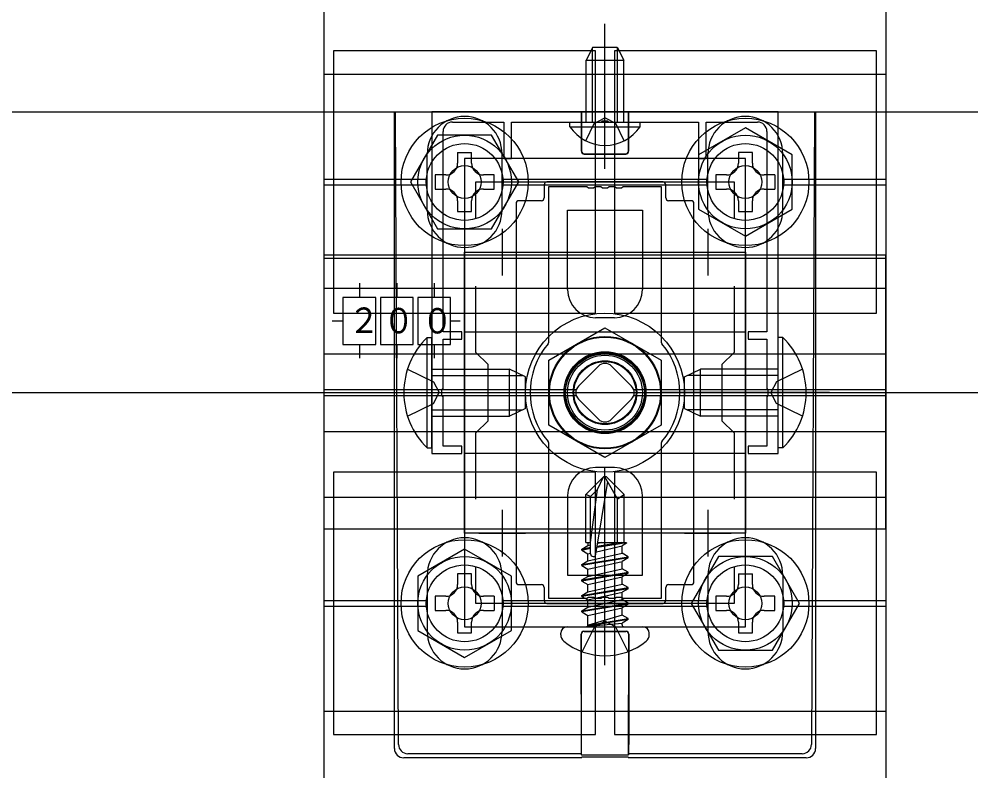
# Model space of a CAD drawing. Units: millimetres, scale not verified. Extents: x -875 to 875, y -1300 to 1292.
# Drawn here: x 339.4 to 441.1, y 782.4 to 862.7 of the extents above; entities that cross this region are included whole.
import ezdxf
from ezdxf.enums import TextEntityAlignment as Align

# ---------------------------------------------------------------- set-up
doc = ezdxf.new("R2010")
doc.units = ezdxf.units.MM
doc.header["$LTSCALE"] = 8
for name, color, linetype in [('0-2_YKK_11', 7, 'Continuous'), ('0-3_YKK_12', 2, 'Continuous'), ('0-4_YKK_13', 4, 'Continuous'), ('0-7_YSS_K', 3, 'Continuous')]:
    doc.layers.add(name, color=color, linetype=linetype)
doc.styles.add('ＭＳ ゴシック', font='')
doc.styles.get('ＭＳ ゴシック').set_extended_font_data('MS Gothic')

msp = doc.modelspace()

# ---------------------------------------------------------------- linework, layer by layer
at = {"layer": '0-2_YKK_11'}
for p, q in [((391, 840.253), (391, 835.253)), ((413, 840.253), (413, 835.253)), ((388.5, 837.753), (393.5, 837.753)), ((410.5, 837.753), (415.5, 837.753)), ((391, 810.253), (391, 805.253)), ((413, 810.253), (413, 805.253)), ((388.5, 807.753), (393.5, 807.753)), ((410.5, 807.753), (415.5, 807.753))]:
    msp.add_line(p, q, dxfattribs=at)
for points in [[(420.5, 852.753), (383.5, 852.753), (383.5, 816.253), (386.7, 816.253), (386.7, 817.053), (384.7, 817.053), (384.7, 822.295), (384.58, 822.478), (384.58, 823.028), (384.7, 823.212), (384.7, 828.453), (386.7, 828.453), (386.7, 829.253), (384.7, 829.253), (384.7, 850.653)], [(419.3, 850.653), (419.3, 829.253), (417.3, 829.253), (417.3, 828.453), (419.3, 828.453), (419.3, 823.212), (419.42, 823.028), (419.42, 822.478), (419.3, 822.295), (419.3, 817.053), (417.3, 817.053), (417.3, 816.253), (420.5, 816.253), (420.5, 852.753)], [(385.7, 851.653), (391.2, 851.653), (391.2, 847.753), (392, 847.753), (392, 851.653), (401.542, 851.653), (401.725, 851.773), (402.275, 851.773), (402.458, 851.653), (412, 851.653), (412, 847.753), (412.8, 847.753), (412.8, 851.653), (418.3, 851.653)], [(388.2, 841.387), (388.2, 845.253), (415.8, 845.253), (415.8, 841.387)], [(388.2, 811.387), (388.2, 818.453), (389.5, 819.753), (389.5, 825.753), (388.2, 827.053), (388.2, 834.12)], [(415.8, 834.12), (415.8, 827.053), (414.5, 825.753), (414.5, 819.753), (415.8, 818.453), (415.8, 811.387)], [(415.8, 804.12), (415.8, 800.253), (388.2, 800.253), (388.2, 804.12)]]:
    msp.add_lwpolyline(points, dxfattribs=at)
msp.add_lwpolyline([(387, 847.753), (387, 797.753), (417, 797.753), (417, 847.753)], close=True, dxfattribs=at)
for centre, start, end in [((385.7, 850.653), 90.00001, 179.99999), ((418.3, 850.653), 0.00001, 89.99999)]:
    msp.add_arc(centre, 1, start, end, dxfattribs=at)
at = {"layer": '0-3_YKK_12'}
msp.add_line((-253, 852.753), (747, 852.753), dxfattribs=at)
msp.add_circle((402, 822.753), 6, dxfattribs=at)
at = {"layer": '0-4_YKK_13'}
for p, q in [((402, 846.653), (402, 862.153)), ((400.7, 859.653), (400, 858.253)), ((400.7, 859.653), (403.3, 859.653)), ((403.3, 859.653), (404, 858.253)), ((400.654, 851.653), (400.654, 859.562)), ((403.346, 851.653), (403.346, 859.562)), ((404, 851.653), (404, 858.253)), ((372, 856.753), (432, 856.753)), ((379.5, 784.752), (379.5, 852.753)), ((379.934, 785.19), (379.625, 852.753)), ((399.474, 852.753), (399.474, 848.536)), ((399.492, 848.554), (399.496, 852.753)), ((404.508, 848.554), (404.504, 852.753)), ((404.526, 852.753), (404.526, 848.536)), ((424.375, 852.753), (424.066, 785.19)), ((424.5, 852.753), (424.5, 784.752)), ((398.25, 851.145), (398.25, 851.653)), ((398.25, 851.653), (405.75, 851.653)), ((383, 842.253), (383, 848.253)), ((386.25, 848.403), (386.25, 847.253)), ((386.25, 848.403), (387.75, 848.403)), ((387.75, 847.253), (387.75, 848.403)), ((391, 842.253), (391, 848.253)), ((399.774, 848.236), (404.226, 848.236)), ((399.791, 848.253), (404.209, 848.253)), ((413, 842.253), (413, 848.253)), ((417.75, 848.403), (416.25, 848.403)), ((416.25, 848.403), (416.25, 847.253)), ((417.75, 847.253), (417.75, 848.403)), ((421, 842.253), (421, 848.253)), ((372, 845.553), (383, 845.553)), ((383.85, 846.003), (383.85, 844.503)), ((385, 846.003), (383.85, 846.003)), ((390.15, 846.003), (389, 846.003)), ((390.15, 844.503), (390.15, 846.003)), ((391, 845.553), (413, 845.553)), ((415, 846.003), (413.85, 846.003)), ((420.15, 846.003), (419, 846.003)), ((420.15, 846.003), (420.15, 844.503)), ((421, 845.553), (432, 845.553)), ((372, 844.953), (383, 844.953)), ((383.85, 844.503), (385, 844.503)), ((389, 844.503), (390.15, 844.503)), ((391, 844.953), (413, 844.953)), ((395.5, 844.953), (395.5, 843.553)), ((408.2, 845.253), (395.8, 845.253)), ((408.5, 843.553), (408.5, 844.953)), ((419, 844.503), (420.15, 844.503)), ((421, 844.953), (432, 844.953)), ((386.25, 843.253), (386.25, 842.103)), ((392.5, 842.953), (392.5, 802.553)), ((395.2, 843.253), (392.8, 843.253)), ((411.2, 843.253), (408.8, 843.253)), ((411.5, 802.553), (411.5, 842.953)), ((416.25, 843.253), (416.25, 842.103)), ((417.75, 842.103), (417.75, 843.253)), ((416.25, 842.103), (417.75, 842.103)), ((432, 837.113), (432, 837.461)), ((432, 808.223), (432, 837.113)), ((375.75, 834.463), (375.75, 832.903)), ((379.75, 834.463), (379.75, 832.903)), ((383.75, 834.463), (383.75, 832.903)), ((372, 833.903), (432, 833.903)), ((374, 830.403), (372.829, 830.403)), ((386.535, 830.403), (385.5, 830.403)), ((403, 830.753), (401, 830.753)), ((383.5, 816.853), (383.5, 828.653)), ((420.5, 816.853), (420.5, 828.653)), ((375.75, 827.903), (375.75, 826.429)), ((379.75, 827.903), (379.75, 826.429)), ((383.75, 827.903), (383.75, 826.429)), ((372, 826.903), (432, 826.903)), ((383.5, 825.253), (391.8, 825.253)), ((393.5, 824.453), (391.8, 825.253)), ((399.172, 823.461), (401.293, 825.582)), ((402.707, 825.582), (404.828, 823.461)), ((410.5, 824.453), (412.2, 825.253)), ((420.5, 825.253), (412.2, 825.253)), ((383.5, 824.599), (393.19, 824.599)), ((393.5, 821.053), (393.5, 824.453)), ((410.5, 821.053), (410.5, 824.453)), ((420.5, 824.599), (410.81, 824.599)), ((398.925, 823.053), (372, 823.053)), ((432, 823.053), (405.075, 823.053)), ((372, 822.453), (398.925, 822.453)), ((378, 822.753), (396, 822.753)), ((401.293, 819.925), (399.172, 822.046)), ((404.828, 822.046), (402.707, 819.925)), ((405.075, 822.453), (432, 822.453)), ((426, 822.753), (408, 822.753)), ((393.5, 821.053), (391.8, 820.253)), ((410.5, 821.053), (412.2, 820.253)), ((383.5, 820.908), (393.19, 820.908)), ((420.5, 820.908), (410.81, 820.908)), ((372, 818.603), (432, 818.603)), ((382.991, 816.853), (383.5, 816.853)), ((421.009, 816.853), (420.5, 816.853)), ((403, 814.753), (401, 814.753)), ((402, 793.653), (402, 814.755)), ((401.825, 813.753), (399.95, 811.878)), ((401.035, 805.501), (402.289, 813.252)), ((401.207, 812.428), (401.825, 813.753)), ((402.175, 813.753), (401.825, 813.753)), ((403.35, 811.415), (402, 813.753)), ((402.175, 813.753), (404.05, 811.878)), ((399.95, 806.753), (399.95, 811.878)), ((400.45, 811.671), (399.95, 811.878)), ((400.45, 806.753), (401.207, 812.428)), ((404.05, 806.753), (404.05, 811.878)), ((372, 811.603), (432, 811.603)), ((372, 808.223), (432, 808.223)), ((399.95, 806.753), (400.45, 806.753)), ((400.176, 806.753), (400.176, 806.424)), ((403.749, 806.753), (401.168, 806.323)), ((401.636, 806.753), (401.223, 806.66)), ((401.238, 806.753), (404.05, 806.753)), ((404.311, 806.729), (404.05, 806.753)), ((399.528, 806.05), (400.176, 806.424)), ((399.528, 806.05), (400.45, 806.258)), ((399.528, 805.932), (400.45, 806.14)), ((399.528, 805.932), (399.528, 806.05)), ((399.528, 805.932), (400.176, 805.558)), ((400.176, 806.424), (400.45, 806.486)), ((401.077, 805.762), (403.824, 806.382)), ((404.311, 806.729), (401.149, 806.202)), ((404.311, 806.663), (403.824, 806.382)), ((403.824, 805.6), (403.824, 806.382)), ((404.311, 806.729), (404.311, 806.729)), ((404.311, 806.729), (404.311, 806.663)), ((399.528, 804.402), (404.472, 805.226)), ((404.472, 805.108), (399.528, 804.284)), ((399.528, 804.402), (400.176, 804.776)), ((400.176, 805.558), (400.45, 805.62)), ((400.176, 804.776), (403.824, 805.6)), ((400.176, 804.776), (400.176, 805.558)), ((400.176, 803.911), (403.824, 804.735)), ((404.472, 805.226), (403.824, 805.6)), ((404.472, 805.108), (403.824, 804.735)), ((403.824, 803.952), (403.824, 804.735)), ((404.472, 805.108), (404.472, 805.226)), ((399.528, 804.284), (399.528, 804.402)), ((399.528, 804.284), (400.176, 803.911)), ((400.176, 803.128), (403.824, 803.952)), ((400.176, 803.128), (400.176, 803.911)), ((404.472, 803.578), (403.824, 803.952)), ((383, 803.253), (383, 797.253)), ((387.75, 803.403), (386.25, 803.403)), ((386.25, 803.403), (386.25, 802.253)), ((387.75, 802.253), (387.75, 803.403)), ((391, 803.253), (391, 797.253)), ((399.528, 802.754), (404.472, 803.578)), ((404.472, 803.46), (399.528, 802.637)), ((399.528, 802.754), (400.176, 803.128)), ((399.528, 802.637), (399.528, 802.754)), ((400.176, 802.263), (403.824, 803.087)), ((404.472, 803.46), (403.824, 803.087)), ((403.824, 802.304), (403.824, 803.087)), ((404.472, 803.46), (404.472, 803.578)), ((413, 803.253), (413, 797.253)), ((416.25, 803.403), (416.25, 802.253)), ((416.25, 803.403), (417.75, 803.403)), ((417.75, 802.253), (417.75, 803.403)), ((421, 803.253), (421, 797.253)), ((392.8, 802.253), (395.2, 802.253)), ((395.5, 801.953), (395.5, 800.553)), ((399.528, 802.637), (400.176, 802.263)), ((399.528, 801.106), (404.472, 801.93)), ((404.472, 801.813), (399.528, 800.989)), ((400.176, 801.48), (403.824, 802.304)), ((400.176, 801.48), (400.176, 802.263)), ((404.472, 801.93), (403.824, 802.304)), ((404.472, 801.813), (403.824, 801.439)), ((404.472, 801.813), (404.472, 801.93)), ((408.5, 800.553), (408.5, 801.953)), ((408.8, 802.253), (411.2, 802.253)), ((385, 801.003), (383.85, 801.003)), ((390.15, 801.003), (389, 801.003)), ((390.15, 801.003), (390.15, 799.503)), ((399.528, 801.106), (400.176, 801.48)), ((399.528, 800.989), (399.528, 801.106)), ((399.528, 800.989), (400.176, 800.615)), ((400.176, 800.615), (403.824, 801.439)), ((400.176, 799.832), (403.824, 800.656)), ((403.824, 800.656), (403.824, 801.439)), ((413.85, 801.003), (413.85, 799.503)), ((415, 801.003), (413.85, 801.003)), ((420.15, 801.003), (419, 801.003)), ((420.15, 799.503), (420.15, 801.003)), ((372, 800.553), (383, 800.553)), ((372, 799.953), (383, 799.953)), ((391, 800.553), (413, 800.553)), ((391, 799.953), (413, 799.953)), ((395.8, 800.253), (408.2, 800.253)), ((404.472, 800.165), (399.528, 799.341)), ((399.528, 799.458), (400.176, 799.832)), ((400.176, 799.832), (400.176, 800.615)), ((400.176, 798.967), (403.824, 799.791)), ((404.472, 800.165), (403.824, 799.791)), ((403.824, 799.008), (403.824, 799.791)), ((404.472, 800.165), (404.472, 800.282)), ((421, 800.553), (432, 800.553)), ((421, 799.953), (432, 799.953)), ((389, 799.503), (390.15, 799.503)), ((399.528, 799.341), (399.528, 799.458)), ((399.528, 799.341), (400.176, 798.967)), ((400.176, 797.953), (400.176, 798.967)), ((403.824, 799.008), (400.234, 797.928)), ((400.234, 797.928), (404.472, 798.635)), ((404.472, 798.517), (404.472, 798.635)), ((413.85, 799.503), (415, 799.503)), ((419, 799.503), (420.15, 799.503)), ((386.25, 798.253), (386.25, 797.103)), ((387.75, 797.103), (387.75, 798.253)), ((397.965, 797.753), (406.035, 797.753)), ((400.875, 797.753), (399.55, 795.096)), ((404.472, 798.517), (400.234, 797.811)), ((400.234, 797.811), (403.824, 798.143)), ((400.234, 797.811), (400.234, 797.928)), ((400.875, 797.753), (402, 798.352)), ((403.125, 797.753), (402, 798.352)), ((403.125, 797.753), (404.45, 795.096)), ((404.472, 798.517), (403.824, 798.143)), ((403.824, 797.953), (403.824, 798.143)), ((416.25, 798.253), (416.25, 797.103)), ((386.25, 797.103), (387.75, 797.103)), ((397.265, 796.892), (397.265, 797.053)), ((399.448, 796.971), (399.448, 785.194)), ((399.499, 784.091), (399.466, 796.953)), ((399.748, 797.271), (404.252, 797.271)), ((399.765, 797.253), (404.235, 797.253)), ((404.552, 796.971), (404.552, 785.194)), ((406.735, 796.892), (406.735, 797.053)), ((372, 788.753), (432, 788.753)), ((399.5, 783.753), (380.494, 783.753)), ((399.464, 784.196), (380.933, 784.196)), ((399.464, 784.196), (399.499, 784.091)), ((399.499, 784.091), (404.501, 784.091)), ((399.5, 783.753), (399.535, 783.859)), ((399.535, 783.859), (404.465, 783.859)), ((404.465, 783.859), (404.5, 783.753)), ((423.506, 783.753), (404.5, 783.753)), ((423.067, 784.196), (404.536, 784.196))]:
    msp.add_line(p, q, dxfattribs=at)
for points in [[(432, 921.453), (432, 724.053), (372, 724.053), (372, 921.453)], [(373, 831.253), (401, 831.253), (401, 859.253), (373, 859.253)], [(403, 831.253), (431, 831.253), (431, 859.253), (403, 859.253)], [(422, 848.14), (417, 851.027), (412, 848.14), (412, 842.367), (417, 839.48), (422, 842.367)], [(384.113, 850.253), (381.226, 845.253), (384.113, 840.253), (389.887, 840.253), (392.774, 845.253), (389.887, 850.253)], [(417, 837.753), (417, 807.753), (387, 807.753), (387, 837.753)], [(374, 827.903), (377.5, 827.903), (377.5, 832.903), (374, 832.903)], [(378, 827.903), (381.5, 827.903), (381.5, 832.903), (378, 832.903)], [(382, 827.903), (385.5, 827.903), (385.5, 832.903), (382, 832.903)], [(387, 816.253), (387, 829.253), (417, 829.253), (417, 816.253)], [(396, 826.218), (402, 829.682), (408, 826.218), (408, 819.289), (402, 815.825), (396, 819.289)], [(373, 786.253), (401, 786.253), (401, 814.253), (373, 814.253)], [(403, 786.253), (431, 786.253), (431, 814.253), (403, 814.253)], [(392, 803.14), (387, 806.027), (382, 803.14), (382, 797.367), (387, 794.48), (392, 797.367)], [(414.113, 805.253), (411.226, 800.253), (414.113, 795.253), (419.887, 795.253), (422.774, 800.253), (419.887, 805.253)]]:
    msp.add_lwpolyline(points, close=True, dxfattribs=at)
for points in [[(400, 851.653), (400, 858.253), (404, 858.253)], [(398.25, 851.145), (405.75, 851.145), (405.75, 851.653)], [(399.95, 849.644), (400.855, 851.5), (402, 852.109)], [(404.05, 849.644), (403.145, 851.5), (402, 852.109)], [(413.85, 846.003), (413.85, 844.503), (415, 844.503)], [(395.928, 827.962), (396, 828.157), (396, 844.753), (400.042, 844.753), (400.225, 844.633), (400.775, 844.633), (400.958, 844.753), (401.542, 844.753), (401.725, 844.633), (402.275, 844.633), (402.458, 844.753), (403.042, 844.753), (403.225, 844.633), (403.775, 844.633), (403.958, 844.753), (408, 844.753)], [(408, 844.753), (408, 828.157), (408.072, 827.962)], [(386.25, 842.103), (387.75, 842.103), (387.75, 843.253)], [(398, 833.753), (398, 842.253), (406, 842.253), (406, 833.753)], [(372, 837.113), (372, 837.461), (432, 837.461)], [(372, 808.223), (372, 837.113), (432, 837.113)], [(382.991, 816.853), (382.991, 828.653), (383.5, 828.653)], [(421.009, 816.853), (421.009, 828.653), (420.5, 828.653)], [(380.889, 825.253), (383.667, 823.898), (384.276, 822.753)], [(383.5, 820.253), (391.8, 820.253), (391.8, 825.253)], [(420.5, 820.253), (412.2, 820.253), (412.2, 825.253)], [(423.111, 825.253), (420.333, 823.898), (419.724, 822.753)], [(380.889, 820.253), (383.667, 821.608), (384.276, 822.753)], [(423.111, 820.253), (420.333, 821.608), (419.724, 822.753)], [(408.072, 817.545), (408, 817.35), (408, 800.753), (403.958, 800.753), (403.775, 800.873), (403.225, 800.873), (403.042, 800.753), (402.458, 800.753), (402.275, 800.873), (401.725, 800.873), (401.542, 800.753), (400.958, 800.753), (400.775, 800.873), (400.225, 800.873), (400.042, 800.753), (396, 800.753), (396, 817.35), (395.928, 817.545)], [(400.45, 805.548), (400.45, 811.671), (401.207, 812.428)], [(403.35, 806.753), (403.35, 811.415), (404.05, 811.878)], [(398, 811.753), (398, 803.253), (406, 803.253), (406, 811.753)], [(383.85, 801.003), (383.85, 799.503), (385, 799.503)], [(399.528, 799.458), (404.472, 800.282), (403.824, 800.656)], [(404.472, 798.517), (404.472, 798.635), (403.824, 799.008)], [(416.25, 797.103), (417.75, 797.103), (417.75, 798.253)], [(404.536, 784.196), (404.501, 784.091), (404.534, 796.953)]]:
    msp.add_lwpolyline(points, dxfattribs=at)
for centre, radius in [((387, 845.253), 6.8), ((417, 845.253), 6.8), ((387, 845.253), 5), ((417, 845.253), 5), ((387, 845.253), 4.1), ((417, 845.253), 4.1), ((387, 845.253), 1.75), ((417, 845.253), 1.75), ((402, 822.753), 8.5), ((402, 822.753), 8.5), ((402, 822.753), 5.928), ((402, 822.753), 4.375), ((402, 822.753), 4.25), ((402, 822.753), 4.25), ((402, 822.657), 4.245), ((402, 822.753), 4), ((402, 822.753), 4), ((402, 822.753), 4), ((402, 822.753), 3.4), ((402, 822.753), 3.324), ((402, 822.753), 3.32), ((387, 800.253), 6.8), ((417, 800.253), 6.8), ((387, 800.253), 5), ((417, 800.253), 5), ((387, 800.253), 4.1), ((417, 800.253), 4.1), ((387, 800.253), 1.75), ((417, 800.253), 1.75)]:
    msp.add_circle(centre, radius, dxfattribs=at)
for centre, radius, start, end in [((387, 848.253), 4, 0, 180), ((417, 848.253), 4, 0, 180), ((402, 853.68), 4.527, 214.06671, 325.93329), ((385, 847.253), 1.25, 270, 0), ((389, 847.253), 1.25, 180, 270), ((415, 847.253), 1.25, 270, 0), ((419, 847.253), 1.25, 180, 270), ((385, 843.253), 1.25, 0, 90), ((389, 843.253), 1.25, 90, 180), ((415, 843.253), 1.25, 0, 90), ((419, 843.253), 1.25, 90, 180), ((387, 842.253), 4, 180, 0), ((417, 842.253), 4, 180, 0), ((401, 833.753), 3, 180.00001, 269.99999), ((403, 833.753), 3, 270.00001, 359.99999), ((388.732, 822.753), 8.232, 134.2189, 225.7811), ((415.268, 822.753), 8.232, 314.2189, 45.7811), ((402, 822.753), 8, 139.3793, 220.6207), ((402, 822.753), 8, 319.3793, 40.6207), ((402, 822.753), 4.25, 359.99999, 180.00001), ((402, 824.875), 1, 45, 135), ((399.879, 822.753), 1, 135, 225), ((404.121, 822.753), 1, 315, 45), ((401.999, 822.855), 4.25, 183.27666, 357.50585), ((402, 820.632), 1, 225, 315), ((401, 811.753), 3, 90.00001, 179.99999), ((403, 811.753), 3, 0.00001, 89.99999), ((387, 803.253), 4, 0, 180), ((417, 803.253), 4, 0, 180), ((400.744, 805.548), 0.294, 180, 270), ((400.744, 805.548), 0.294, 270, 350.8071), ((385, 802.253), 1.25, 270, 0), ((389, 802.253), 1.25, 180, 270), ((415, 802.253), 1.25, 270, 0), ((419, 802.253), 1.25, 180, 270), ((385, 798.253), 1.25, 0, 90), ((389, 798.253), 1.25, 90, 180), ((415, 798.253), 1.25, 0, 90), ((419, 798.253), 1.25, 90, 180), ((397.965, 797.053), 0.7, 90, 180), ((399.976, 797.953), 0.2, 270, 360), ((404.024, 797.953), 0.2, 180, 270), ((406.035, 797.053), 0.7, 0, 90), ((387, 797.253), 4, 180, 0), ((398.127, 796.892), 0.862, 180, 230.87645), ((405.873, 796.892), 0.862, 309.12355, 0), ((417, 797.253), 4, 180, 0), ((402, 801.653), 7, 230.87645, 270), ((402, 801.653), 7, 270, 309.12355), ((380.936, 785.198), 1.002, 180.44387, 269.81844), ((423.064, 785.198), 1.002, 270.18156, 359.55613)]:
    msp.add_arc(centre, radius, start, end, dxfattribs=at)
for centre, major_axis, ratio, start_param, end_param in [((399.774, 848.536), (-0.212, -0.212), 0.999695, 5.4979394, 7.0684312), ((399.792, 848.554), (0.133, 0.27), 0.998319, 2.0276261, 3.5981179), ((404.208, 848.554), (-0.133, 0.27), 0.998319, 2.6850674, 4.2555592), ((404.226, 848.536), (0.212, -0.212), 0.999695, 5.4979394, 7.0684312), ((395.8, 844.953), (-0.212, 0.212), 0.999695, 5.4979394, 7.0684312), ((408.2, 844.953), (0.212, 0.212), 0.999695, 5.4979394, 7.0684312), ((395.2, 843.553), (0.212, -0.212), 0.999695, 5.4979394, 7.0684312), ((408.8, 843.553), (-0.212, -0.212), 0.999695, 5.4979394, 7.0684312), ((392.8, 842.953), (-0.212, 0.212), 0.999695, 5.4979394, 7.0684312), ((411.2, 842.953), (0.212, 0.212), 0.999695, 5.4979394, 7.0684312), ((392.8, 802.553), (-0.212, -0.212), 0.999695, 5.4979394, 7.0684312), ((395.2, 801.953), (0.212, 0.212), 0.999695, 5.4979394, 7.0684312), ((408.8, 801.953), (-0.212, 0.212), 0.999695, 5.4979394, 7.0684312), ((411.2, 802.553), (0.212, -0.212), 0.999695, 5.4979394, 7.0684312), ((395.8, 800.553), (-0.212, -0.212), 0.999695, 5.4979394, 7.0684312), ((408.2, 800.553), (0.212, -0.212), 0.999695, 5.4979394, 7.0684312), ((399.748, 796.971), (0.212, -0.212), 0.999695, 2.3563468, 3.9268385), ((399.766, 796.953), (-0.123, 0.275), 0.996125, 5.8635017, 7.4339934), ((404.234, 796.953), (0.123, 0.275), 0.996125, 5.1323772, 6.702869), ((404.252, 796.971), (-0.212, -0.212), 0.999695, 2.3563468, 3.9268385), ((380.501, 784.759), (0.487, 0.883), 0.991424, 2.0784135, 3.641926), ((399.465, 785.194), (0, 1), 0.017455, 1.5707963, 3.0892328), ((404.535, 785.194), (0, 1), 0.017455, 3.1939525, 4.712389), ((423.499, 784.759), (-0.487, 0.883), 0.991424, 2.6412593, 4.2047718)]:
    msp.add_ellipse(centre, major_axis=major_axis, ratio=ratio, start_param=start_param, end_param=end_param, dxfattribs=at)
at = {"layer": '0-7_YSS_K'}
msp.add_line((-198, 822.753), (796.228, 822.753), dxfattribs=at)

# ---------------------------------------------------------------- texts
at = {"layer": '0-4_YKK_13', "style": 'ＭＳ ゴシック', "width": 0.9}
for s, p in [('２', (374.594, 828.322)), ('０', (378.283, 828.282)), ('０', (382.42, 828.263))]:
    msp.add_text(s, height=2.711, dxfattribs=at).set_placement(p, align=Align.BOTTOM_LEFT)

doc.saveas('drawing.dxf')
